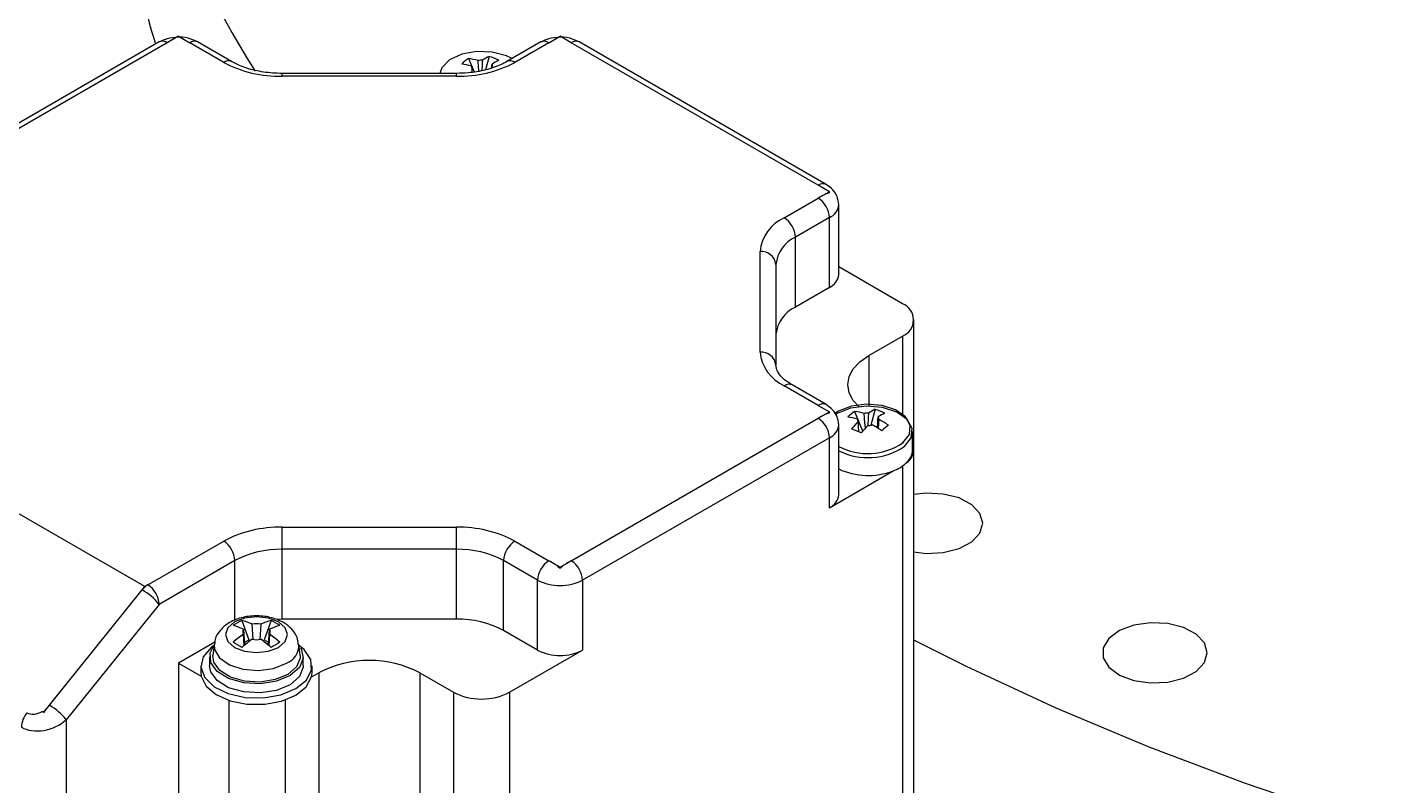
# Model space of a CAD drawing. Header units: millimetres. Extents: x 334 to 3694, y 0 to 2376.
# Drawn here: x 3096.2 to 3147.2, y 1092.9 to 1121.6 of the extents above; entities that cross this region are included whole.
import ezdxf

# ---------------------------------------------------------------- set-up
doc = ezdxf.new("R2010")
doc.units = ezdxf.units.MM
doc.header["$LTSCALE"] = 3
doc.layers.add('1_외형선', color=7, linetype='Continuous', lineweight=25)

msp = doc.modelspace()

# ---------------------------------------------------------------- linework, layer by layer
at = {"layer": '1_외형선'}
for p, q in [((3101.232, 1121.018), (3091.898, 1115.629)), ((3101.532, 1120.988), (3092.198, 1115.6)), ((3101.956, 1121.233), (3101.532, 1120.988)), ((3101.956, 1121.233), (3102.381, 1120.988)), ((3103.665, 1120.247), (3102.381, 1120.988)), ((3103.965, 1120.276), (3102.681, 1121.018)), ((3115.657, 1121.018), (3114.373, 1120.276)), ((3115.957, 1120.988), (3114.673, 1120.247)), ((3115.957, 1120.988), (3116.381, 1121.233)), ((3116.806, 1120.988), (3116.381, 1121.233)), ((3126.14, 1115.6), (3116.806, 1120.988)), ((3126.44, 1115.629), (3117.106, 1121.018)), ((3113.7, 1120.471), (3113.561, 1119.96)), ((3112.918, 1120.391), (3113.128, 1119.886)), ((3113.028, 1120.103), (3113.033, 1120.046)), ((3112.467, 1119.829), (3105.871, 1119.829)), ((3105.871, 1119.719), (3105.871, 1119.829)), ((3112.467, 1119.719), (3105.871, 1119.719)), ((3112.467, 1119.719), (3112.467, 1119.829)), ((3126.564, 1115.355), (3126.14, 1115.6)), ((3126.564, 1115.355), (3126.14, 1115.11)), ((3126.564, 1115.311), (3126.564, 1115.355)), ((3124.855, 1114.368), (3126.14, 1115.11)), ((3126.915, 1112.219), (3126.915, 1114.865)), ((3126.564, 1114.375), (3125.28, 1113.634)), ((3126.564, 1111.729), (3126.564, 1114.375)), ((3125.28, 1110.988), (3125.28, 1113.634)), ((3123.942, 1109.287), (3123.942, 1113.095)), ((3124.542, 1112.605), (3124.542, 1108.797)), ((3129.322, 1111.117), (3126.915, 1112.506)), ((3126.564, 1111.729), (3125.28, 1110.988)), ((3129.761, 1105.606), (3129.761, 1110.505)), ((3128.049, 1109.158), (3129.322, 1109.892)), ((3129.322, 1109.892), (3129.322, 1106.897)), ((3128.049, 1109.158), (3128.049, 1107.248)), ((3126.14, 1107.272), (3124.855, 1108.014)), ((3126.44, 1107.302), (3125.155, 1108.043)), ((3126.14, 1107.272), (3126.564, 1107.027)), ((3116.806, 1101.394), (3126.14, 1106.782)), ((3126.14, 1106.782), (3126.564, 1107.027)), ((3126.564, 1106.983), (3126.564, 1107.027)), ((3127.513, 1107.042), (3127.82, 1106.304)), ((3127.623, 1106.754), (3127.628, 1106.697)), ((3128.295, 1107.122), (3128.132, 1106.521)), ((3100.684, 1100.414), (3090.501, 1106.293)), ((3126.915, 1103.892), (3126.915, 1106.537)), ((3129.708, 1105.594), (3129.708, 1106.278)), ((3126.564, 1106.048), (3117.23, 1100.659)), ((3126.564, 1103.402), (3126.564, 1106.048)), ((3129.761, 1092.182), (3129.761, 1105.606)), ((3126.564, 1103.402), (3128.97, 1104.791)), ((3129.322, 1104.975), (3129.322, 1091.57)), ((3105.871, 1102.663), (3112.467, 1102.663)), ((3105.871, 1101.827), (3105.871, 1102.663)), ((3112.467, 1101.827), (3112.467, 1102.663)), ((3100.797, 1100.48), (3103.665, 1102.135)), ((3114.673, 1102.135), (3115.957, 1101.394)), ((3112.467, 1101.827), (3105.871, 1101.827)), ((3105.871, 1099.181), (3105.871, 1101.827)), ((3112.467, 1099.181), (3112.467, 1101.827)), ((3104.089, 1101.401), (3101.222, 1099.745)), ((3104.089, 1099.135), (3104.089, 1101.401)), ((3115.533, 1100.659), (3114.249, 1101.401)), ((3114.249, 1098.755), (3114.249, 1101.401)), ((3116.381, 1101.149), (3115.957, 1101.394)), ((3116.381, 1101.149), (3116.806, 1101.394)), ((3116.381, 1101.105), (3116.381, 1101.149)), ((3115.533, 1098.014), (3115.533, 1100.659)), ((3117.23, 1100.659), (3117.23, 1098.014)), ((3097.077, 1095.928), (3100.585, 1100.292)), ((3100.585, 1100.292), (3100.684, 1100.414)), ((3100.797, 1100.48), (3100.684, 1100.414)), ((3101.222, 1099.745), (3097.714, 1095.381)), ((3104.356, 1099.14), (3104.612, 1098.399)), ((3105.454, 1099.14), (3105.198, 1098.399)), ((3105.871, 1099.181), (3105.669, 1099.176)), ((3112.467, 1099.181), (3105.871, 1099.181)), ((3104.41, 1098.802), (3104.45, 1098.192)), ((3104.441, 1098.185), (3104.41, 1098.618)), ((3104.784, 1098.42), (3104.746, 1098.996)), ((3105.065, 1098.996), (3105.026, 1098.419)), ((3105.36, 1098.192), (3105.401, 1098.802)), ((3105.401, 1098.618), (3105.369, 1098.185)), ((3115.533, 1098.014), (3114.249, 1098.755)), ((3103.332, 1098.318), (3101.956, 1097.524)), ((3103.303, 1098.229), (3103.258, 1097.815)), ((3104.443, 1098.301), (3104.612, 1098.399)), ((3105.198, 1098.399), (3105.367, 1098.301)), ((3106.552, 1097.815), (3106.508, 1098.229)), ((3106.526, 1098.061), (3106.588, 1098.073)), ((3114.472, 1096.422), (3117.23, 1098.014)), ((3101.956, 1097.524), (3101.956, 1084.1)), ((3101.956, 1097.524), (3102.82, 1097.025)), ((3103.135, 1097.756), (3103.135, 1097.413)), ((3106.675, 1097.413), (3106.675, 1097.756)), ((3102.805, 1097.413), (3102.805, 1097.168)), ((3102.805, 1097.168), (3102.82, 1097.025)), ((3106.984, 1096.997), (3107.005, 1097.168)), ((3106.984, 1096.997), (3107.26, 1097.156)), ((3107.005, 1097.168), (3107.005, 1097.413)), ((3107.26, 1097.156), (3107.26, 1083.732)), ((3111.078, 1097.156), (3112.351, 1096.422)), ((3111.078, 1097.156), (3111.078, 1083.732)), ((3103.866, 1096.115), (3103.866, 1082.998)), ((3105.987, 1096.129), (3105.987, 1082.998)), ((3112.351, 1096.422), (3112.351, 1082.998)), ((3114.472, 1096.422), (3114.472, 1082.998)), ((3096.808, 1095.697), (3096.865, 1095.664)), ((3096.865, 1095.66), (3096.808, 1095.697)), ((3096.865, 1095.664), (3097.077, 1095.928)), ((3096.865, 1095.66), (3097.077, 1095.928)), ((3096.865, 1095.66), (3096.865, 1095.664)), ((3097.714, 1095.381), (3097.714, 1091.155))]:
    msp.add_line(p, q, dxfattribs=at)
at = {"layer": '1_외형선', "flags": 128}
for points in [[(3114.572, 1120.391), (3114.352, 1120.498), (3113.815, 1120.638), (3113.226, 1120.657), (3112.665, 1120.552), (3112.208, 1120.337), (3111.916, 1120.041), (3111.836, 1119.829)], [(3127.672, 1107.226), (3127.463, 1107.459), (3127.31, 1107.751), (3127.258, 1108.055), (3127.31, 1108.36), (3127.463, 1108.652), (3127.713, 1108.921), (3128.049, 1109.158)], [(3129.343, 1105.859), (3129.586, 1106.169), (3129.619, 1106.509), (3129.437, 1106.833), (3129.065, 1107.097), (3128.552, 1107.265), (3127.969, 1107.316), (3127.394, 1107.241), (3126.904, 1107.051), (3126.767, 1106.963)], [(3129.405, 1105.722), (3129.66, 1106.047), (3129.694, 1106.403), (3129.503, 1106.742), (3129.113, 1107.018), (3128.577, 1107.195), (3127.966, 1107.247), (3127.364, 1107.169), (3126.851, 1106.97), (3126.785, 1106.93)], [(3132.362, 1102.811), (3132.255, 1103.182), (3131.945, 1103.513), (3131.465, 1103.768), (3130.868, 1103.919), (3130.219, 1103.95), (3129.761, 1103.897)], [(3129.761, 1101.726), (3130.219, 1101.672), (3130.868, 1101.703), (3131.465, 1101.854), (3131.945, 1102.109), (3132.255, 1102.44), (3132.362, 1102.811)], [(3105.736, 1098.119), (3105.991, 1098.339), (3106.081, 1098.599), (3105.991, 1098.859), (3105.736, 1099.079), (3105.355, 1099.226), (3104.905, 1099.278), (3104.455, 1099.226), (3104.074, 1099.079), (3103.819, 1098.859), (3103.729, 1098.599), (3103.819, 1098.339), (3104.074, 1098.119), (3104.455, 1097.972), (3104.905, 1097.92), (3105.355, 1097.972), (3105.736, 1098.119)], [(3140.847, 1097.913), (3140.74, 1098.284), (3140.43, 1098.615), (3139.95, 1098.87), (3139.354, 1099.021), (3138.704, 1099.052), (3138.072, 1098.96), (3137.526, 1098.754), (3137.126, 1098.457), (3136.914, 1098.101), (3136.914, 1097.725), (3137.126, 1097.369), (3137.526, 1097.072), (3138.072, 1096.866), (3138.704, 1096.774), (3139.354, 1096.805), (3139.95, 1096.956), (3140.43, 1097.211), (3140.74, 1097.542), (3140.847, 1097.913)], [(3103.315, 1098.205), (3103.196, 1098.118), (3102.892, 1097.759), (3102.807, 1097.363), (3102.949, 1096.973), (3103.303, 1096.63), (3103.83, 1096.372), (3104.474, 1096.227), (3105.165, 1096.21), (3105.827, 1096.324), (3106.39, 1096.556)], [(3106.588, 1098.073), (3106.673, 1097.71), (3106.531, 1097.353), (3106.181, 1097.048), (3105.666, 1096.834), (3105.054, 1096.738), (3104.422, 1096.773), (3103.853, 1096.935), (3103.419, 1097.202), (3103.175, 1097.54), (3103.154, 1097.906), (3103.298, 1098.184)], [(3103.303, 1098.231), (3103.315, 1098.043), (3103.502, 1097.72), (3103.879, 1097.458), (3104.395, 1097.293), (3104.979, 1097.246), (3105.554, 1097.324), (3106.04, 1097.516)], [(3106.39, 1096.556), (3106.792, 1096.881), (3106.989, 1097.263), (3106.96, 1097.662), (3106.709, 1098.034), (3106.511, 1098.194)], [(3149.892, 1090.526), (3146.041, 1091.693), (3142.292, 1092.966), (3138.653, 1094.342), (3135.135, 1095.817), (3131.743, 1097.39), (3129.761, 1098.384)], [(3106.552, 1097.815), (3106.553, 1097.713), (3106.421, 1097.38), (3106.094, 1097.096), (3105.614, 1096.896), (3105.044, 1096.807), (3104.455, 1096.84), (3103.924, 1096.99), (3103.519, 1097.239), (3103.293, 1097.555), (3103.258, 1097.815)], [(3102.82, 1097.025), (3103.004, 1096.654), (3103.381, 1096.334), (3103.913, 1096.1), (3104.546, 1095.974), (3105.215, 1095.969), (3105.853, 1096.087), (3106.395, 1096.314), (3106.785, 1096.628), (3106.984, 1096.997)], [(3106.675, 1097.413), (3106.673, 1097.367), (3106.531, 1097.01), (3106.181, 1096.705), (3105.666, 1096.491), (3105.054, 1096.395), (3104.422, 1096.43), (3103.853, 1096.592), (3103.419, 1096.859), (3103.175, 1097.197), (3103.135, 1097.413)]]:
    msp.add_lwpolyline(points, dxfattribs=at)
at = {"layer": '1_외형선'}
for centre, radius, start, end in [((3132.574, 1137.428), 32.796, 180.5724, 212.2918), ((3130.616, 1129.812), 30.837, 180.1122, 196.735), ((3101.356, 1120.743), 0.302, 54.3824, 114.3071), ((3102.556, 1120.743), 0.302, 65.6929, 125.6176), ((3115.781, 1120.743), 0.302, 54.3824, 114.307), ((3116.981, 1120.743), 0.302, 65.6929, 125.6176), ((3114.392, 1118.918), 1.699, 114.0143, 123.8481), ((3112.997, 1118.205), 2.372, 63.2778, 72.7668), ((3103.841, 1120.001), 0.302, 65.9208, 125.5977), ((3105.781, 1124.22), 4.502, 241.9598, 271.1441), ((3112.557, 1124.22), 4.502, 268.8559, 298.0402), ((3113.923, 1118.914), 1.786, 124.2496, 134.8485), ((3112.329, 1117.712), 2.491, 73.7005, 82.2838), ((3112.583, 1117.922), 2.491, 73.7005, 82.2838), ((3113.178, 1120.098), 0.15, 177.9853, 216.1251), ((3113.432, 1119.655), 0.675, 88.8779, 102.7973), ((3114.755, 1118.772), 1.699, 114.0143, 123.8481), ((3113.688, 1120.094), 0.15, 357.9853, 36.1251), ((3114.499, 1120.018), 0.287, 52.7147, 116.2747), ((3126.314, 1115.371), 0.288, 64.031, 127.2547), ((3125.643, 1114.333), 0.922, 2.6055, 57.3945), ((3126.342, 1114.905), 0.575, 292.7277, 356.0565), ((3125.503, 1112.939), 1.569, 114.3747, 174.3052), ((3124.358, 1113.592), 0.922, 2.6055, 57.3945), ((3125.803, 1112.479), 1.267, 114.3747, 174.3052), ((3123.992, 1112.544), 0.553, 6.3513, 95.1826), ((3126.315, 1112.279), 0.604, 294.3747, 354.3052), ((3125.803, 1109.834), 1.267, 114.3747, 174.3052), ((3129.089, 1110.505), 0.655, 290.7834, 69.2166), ((3123.992, 1108.736), 0.553, 6.3513, 95.1826), ((3125.503, 1109.443), 1.569, 185.6948, 245.6253), ((3125.031, 1107.768), 0.302, 65.6929, 125.6176), ((3126.315, 1107.027), 0.302, 65.7517, 125.6124), ((3125.643, 1106.006), 0.922, 2.6055, 57.3945), ((3128.518, 1105.566), 1.786, 124.2496, 134.8485), ((3126.924, 1104.363), 2.491, 73.7005, 82.2838), ((3127.178, 1104.574), 2.491, 73.7005, 82.2838), ((3127.773, 1106.749), 0.15, 177.9853, 216.1251), ((3128.027, 1106.306), 0.675, 88.8779, 102.7973), ((3128.987, 1105.57), 1.699, 114.0143, 123.8481), ((3127.592, 1104.856), 2.372, 63.2778, 72.7668), ((3129.351, 1105.423), 1.699, 114.0143, 123.8481), ((3128.283, 1106.746), 0.15, 357.9853, 36.1251), ((3126.744, 1103.484), 3.668, 55.9556, 62.5858), ((3126.342, 1106.578), 0.575, 292.7277, 356.0565), ((3130.281, 1104.012), 3.732, 134.7869, 140.6039), ((3125.357, 1100.801), 5.941, 66.1297, 69.9149), ((3130.645, 1103.865), 3.732, 134.7869, 140.6039), ((3128.029, 1107.188), 0.675, 268.8779, 282.7973), ((3126.49, 1103.274), 3.668, 55.9556, 62.5858), ((3133.428, 1100.657), 7.474, 128.2843, 130.8137), ((3128.016, 1107.799), 2.351, 242.0737, 304.372), ((3128.014, 1107.762), 2.468, 243.5642, 304.292), ((3129.15, 1105.603), 0.604, 300.3729, 22.4554), ((3129.013, 1105.619), 0.695, 309.4612, 357.9491), ((3128.033, 1107.26), 2.641, 244.9609, 290.7729), ((3128.439, 1106.225), 1.53, 290.3151, 311.649), ((3126.315, 1103.952), 0.604, 294.3747, 354.3052), ((3105.781, 1098.162), 4.502, 88.8559, 118.0402), ((3112.557, 1098.162), 4.502, 61.9598, 91.1441), ((3103.168, 1101.359), 0.922, 2.6055, 57.3945), ((3115.17, 1101.359), 0.922, 122.6055, 177.3945), ((3105.799, 1098.191), 3.636, 88.8559, 118.0402), ((3112.539, 1098.191), 3.636, 61.9598, 91.1441), ((3116.454, 1100.617), 0.922, 122.6055, 177.3945), ((3116.309, 1100.617), 0.922, 2.6055, 57.3945), ((3116.381, 1102.297), 1.844, 242.6097, 297.3903), ((3101.201, 1099.811), 0.781, 121.1059, 142.0213), ((3099.437, 1098.312), 2.289, 38.7705, 59.8956), ((3100.301, 1099.703), 0.922, 2.6055, 57.3945), ((3105.626, 1096.551), 2.883, 116.1397, 123.855), ((3103.523, 1096.291), 2.968, 65.6726, 73.706), ((3106.287, 1096.291), 2.968, 106.294, 114.3274), ((3104.184, 1096.551), 2.883, 56.145, 63.8603), ((3112.539, 1095.546), 3.636, 61.9598, 91.1441), ((3103.187, 1096.097), 2.968, 65.6726, 73.706), ((3107.311, 1094.517), 5.023, 125.2848, 130.9401), ((3104.568, 1098.71), 0.183, 149.8066, 210.1934), ((3104.905, 1098.125), 0.885, 79.619, 100.381), ((3106.623, 1096.097), 2.968, 106.294, 114.3274), ((3105.242, 1098.71), 0.183, 329.8066, 30.1934), ((3102.499, 1094.517), 5.023, 49.0599, 54.7152), ((3099.887, 1090.766), 8.603, 58.7106, 61.2947), ((3107.647, 1094.323), 5.023, 125.2848, 130.9401), ((3104.905, 1099.294), 0.885, 259.619, 280.381), ((3102.163, 1094.323), 5.023, 49.0599, 54.7152), ((3109.923, 1090.766), 8.603, 118.7053, 121.2894), ((3105.771, 1098.202), 0.737, 291.4666, 2.491), ((3116.381, 1099.651), 1.844, 242.6097, 297.3903), ((3109.169, 1093.472), 4.15, 62.6097, 117.3903), ((3113.412, 1098.469), 2.306, 242.6097, 297.3903), ((3096.937, 1095.056), 0.921, 140.2279, 177.3607), ((3095.93, 1093.948), 2.289, 38.7705, 59.8956)]:
    msp.add_arc(centre, radius, start, end, dxfattribs=at)
for centre, major_axis, ratio, start_param, end_param in [((3096.653, 1096.173), (0.506, 0.463), 0.697875, 3.358914, 4.406112), ((3096.865, 1095.871), (1.165, 0.407), 0.703018, 3.686099, 5.256896)]:
    msp.add_ellipse(centre, major_axis=major_axis, ratio=ratio, start_param=start_param, end_param=end_param, dxfattribs=at)
for points, knots in [([(3101.951, 1121.194), (3101.807, 1121.187), (3101.549, 1121.173), (3101.329, 1121.065), (3101.232, 1121.018)], [0, 0, 0, 0, 0.558138, 1, 1, 1, 1]), ([(3102.681, 1121.018), (3102.598, 1121.057), (3102.389, 1121.156), (3102.124, 1121.217), (3101.965, 1121.196), (3101.951, 1121.194)], [0, 0, 0, 0, 0.3727457, 0.9484816, 1, 1, 1, 1]), ([(3116.377, 1121.194), (3116.233, 1121.187), (3115.971, 1121.173), (3115.749, 1121.062), (3115.649, 1121.013)], [0, 0, 0, 0, 0.551084, 1, 1, 1, 1]), ([(3117.106, 1121.018), (3117.023, 1121.057), (3116.814, 1121.156), (3116.549, 1121.217), (3116.39, 1121.196), (3116.377, 1121.194)], [0, 0, 0, 0, 0.372875, 0.948811, 1, 1, 1, 1]), ([(3105.871, 1119.829), (3105.752, 1119.832), (3105.402, 1119.839), (3104.84, 1119.928), (3104.316, 1120.091), (3104.061, 1120.225), (3103.965, 1120.276)], [0, 0, 0, 0, 0.165233, 0.4862895, 0.8048726, 1, 1, 1, 1]), ([(3114.373, 1120.276), (3114.294, 1120.234), (3114.06, 1120.109), (3113.571, 1119.946), (3112.991, 1119.843), (3112.614, 1119.833), (3112.467, 1119.829)], [0, 0, 0, 0, 0.1621385, 0.4765403, 0.7950395, 1, 1, 1, 1]), ([(3113.065, 1119.876), (3113.064, 1119.889), (3113.061, 1119.934), (3113.059, 1119.978), (3113.057, 1120.009)], [0, 0, 0, 0, 0.303268, 1, 1, 1, 1]), ([(3113.315, 1119.918), (3113.307, 1120.016), (3113.296, 1120.148), (3113.285, 1120.279), (3113.282, 1120.313)], [0, 0, 0, 0, 0.744476, 1, 1, 1, 1]), ([(3113.445, 1120.33), (3113.443, 1120.296), (3113.436, 1120.165), (3113.428, 1120.033), (3113.422, 1119.936)], [0, 0, 0, 0, 0.260139, 1, 1, 1, 1]), ([(3113.801, 1120.041), (3113.802, 1120.054), (3113.804, 1120.101), (3113.807, 1120.149), (3113.809, 1120.183)], [0, 0, 0, 0, 0.279299, 1, 1, 1, 1]), ([(3126.914, 1114.867), (3126.901, 1114.972), (3126.878, 1115.177), (3126.701, 1115.447), (3126.53, 1115.566), (3126.44, 1115.629)], [0, 0, 0, 0, 0.336158, 0.649321, 1, 1, 1, 1]), ([(3126.564, 1115.311), (3126.55, 1115.307), (3126.489, 1115.293), (3126.346, 1115.231), (3126.218, 1115.156), (3126.14, 1115.11)], [0, 0, 0, 0, 0.098664, 0.449777, 1, 1, 1, 1]), ([(3125.155, 1108.043), (3125.084, 1108.088), (3124.877, 1108.217), (3124.652, 1108.449), (3124.552, 1108.654), (3124.545, 1108.757), (3124.542, 1108.797)], [0, 0, 0, 0, 0.165863, 0.481838, 0.800671, 1, 1, 1, 1]), ([(3126.914, 1106.539), (3126.901, 1106.645), (3126.878, 1106.85), (3126.699, 1107.122), (3126.525, 1107.242), (3126.431, 1107.307)], [0, 0, 0, 0, 0.332847, 0.642926, 1, 1, 1, 1]), ([(3126.564, 1106.983), (3126.533, 1106.975), (3126.395, 1106.938), (3126.252, 1106.85), (3126.14, 1106.782)], [0, 0, 0, 0, 0.219816, 1, 1, 1, 1]), ([(3127.924, 1106.413), (3127.911, 1106.563), (3127.895, 1106.747), (3127.88, 1106.931), (3127.877, 1106.964)], [0, 0, 0, 0, 0.817128, 1, 1, 1, 1]), ([(3128.04, 1106.981), (3128.038, 1106.947), (3128.029, 1106.79), (3128.02, 1106.633), (3128.013, 1106.51)], [0, 0, 0, 0, 0.217529, 1, 1, 1, 1]), ([(3128.38, 1106.411), (3128.386, 1106.518), (3128.394, 1106.659), (3128.402, 1106.8), (3128.404, 1106.834)], [0, 0, 0, 0, 0.75828, 1, 1, 1, 1]), ([(3128.433, 1106.74), (3128.43, 1106.709), (3128.42, 1106.594), (3128.41, 1106.48), (3128.402, 1106.397)], [0, 0, 0, 0, 0.274289, 1, 1, 1, 1]), ([(3127.677, 1106.267), (3127.67, 1106.367), (3127.662, 1106.498), (3127.654, 1106.63), (3127.652, 1106.66)], [0, 0, 0, 0, 0.764506, 1, 1, 1, 1]), ([(3116.381, 1101.105), (3116.368, 1101.118), (3116.307, 1101.174), (3116.164, 1101.277), (3116.036, 1101.35), (3115.957, 1101.394)], [0, 0, 0, 0, 0.098664, 0.449777, 1, 1, 1, 1]), ([(3116.806, 1101.394), (3116.759, 1101.367), (3116.621, 1101.288), (3116.476, 1101.194), (3116.385, 1101.108), (3116.381, 1101.105)], [0, 0, 0, 0, 0.326582, 0.974144, 1, 1, 1, 1]), ([(3106.486, 1098.232), (3106.477, 1098.319), (3106.457, 1098.531), (3106.247, 1098.823), (3105.923, 1099.082), (3105.476, 1099.26), (3104.941, 1099.332), (3104.379, 1099.274), (3103.888, 1099.089), (3103.535, 1098.797), (3103.336, 1098.493), (3103.326, 1098.293), (3103.322, 1098.23)], [0, 0, 0, 0, 0.0640094, 0.1575491, 0.2584133, 0.3705143, 0.4911723, 0.6138227, 0.7413327, 0.8519111, 0.9531611, 1, 1, 1, 1])]:
    msp.add_open_spline(points, degree=3, knots=knots, dxfattribs=at)

doc.saveas('drawing.dxf')
